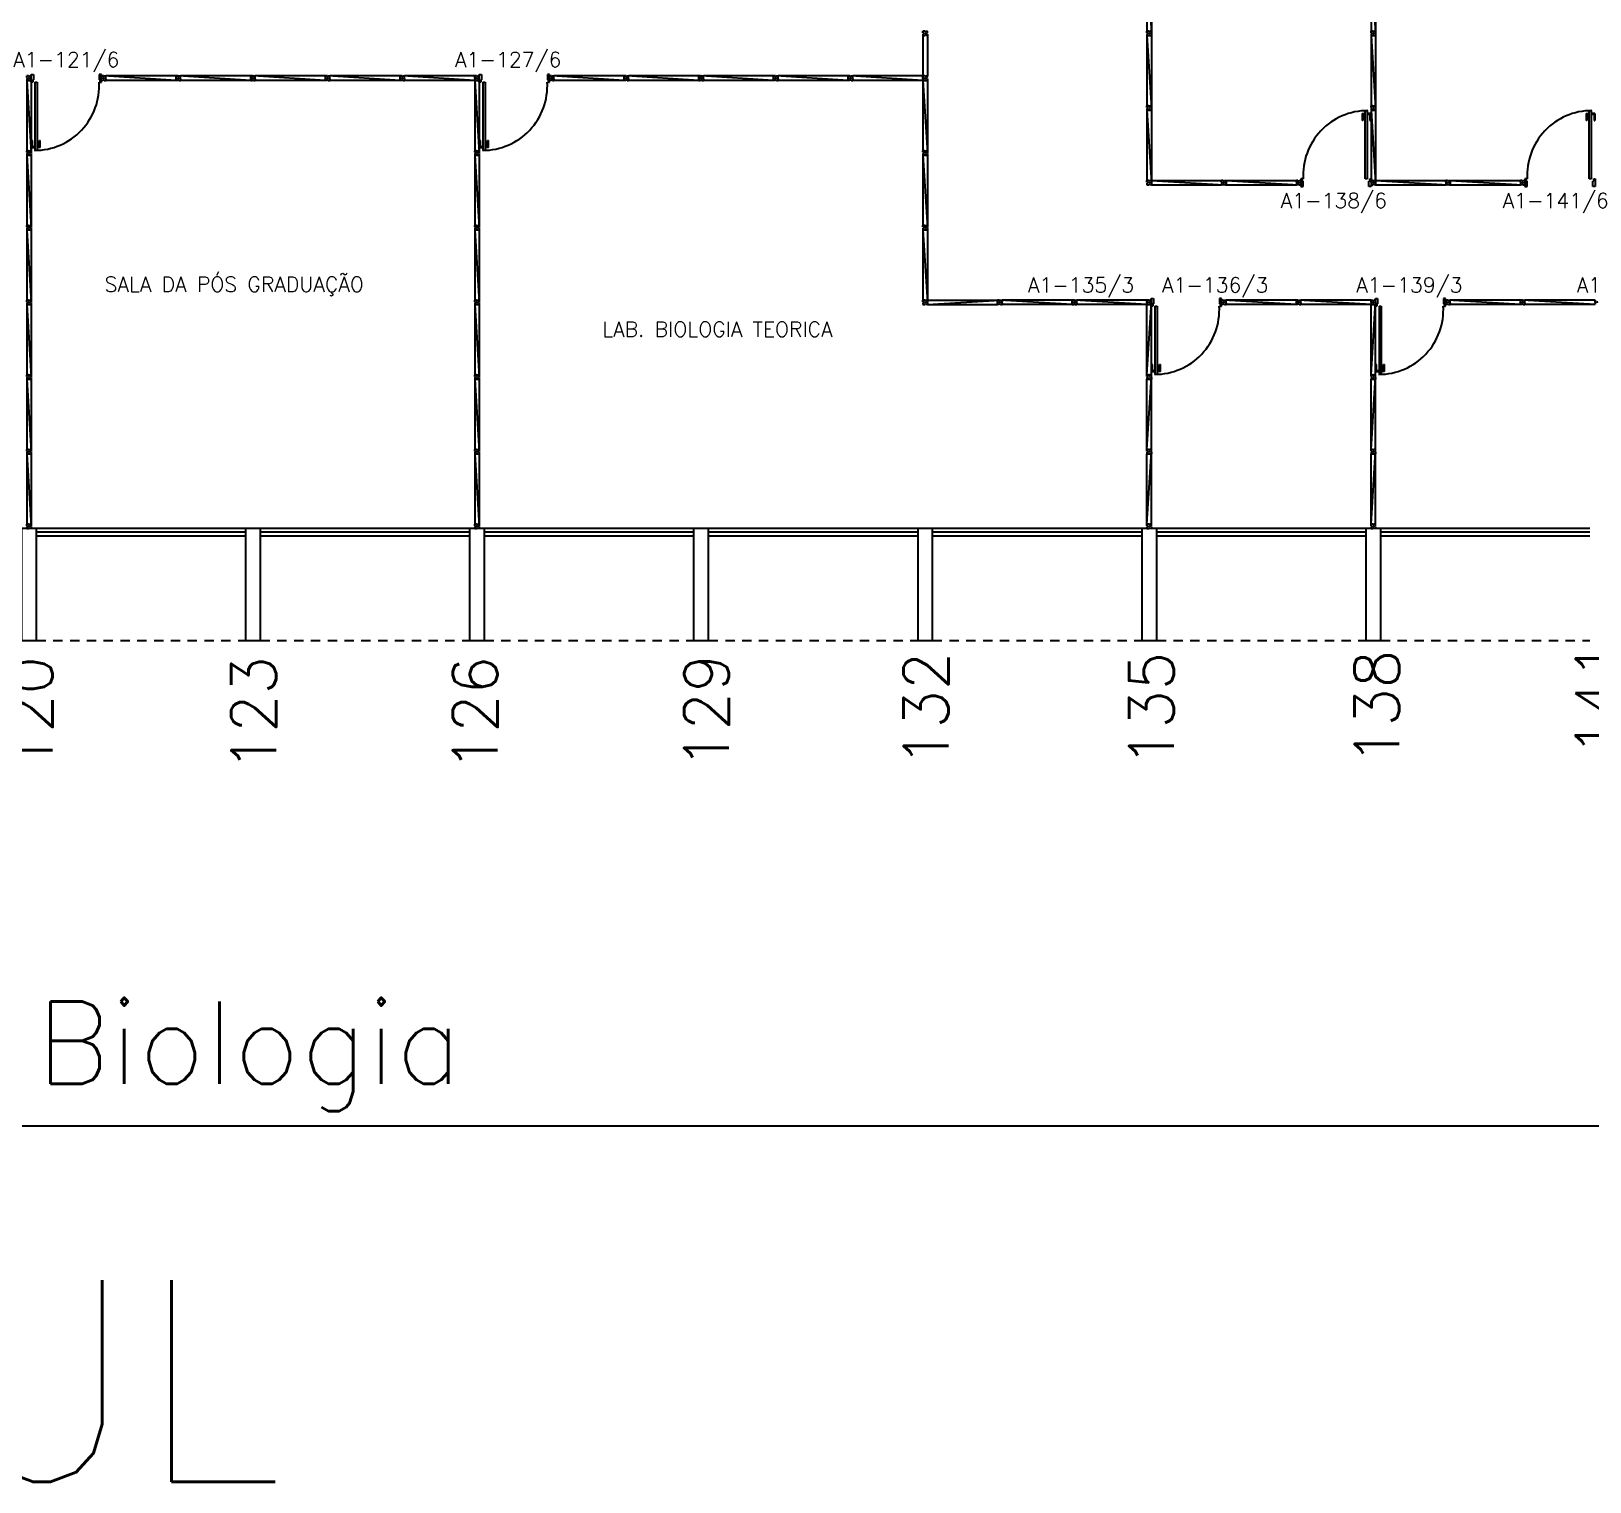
# Model space of a CAD drawing. Header units: millimetres. Extents: x 2641 to 2879, y 1208 to 1302.
# Drawn here: x 2774.06 to 2794.93, y 1208.13 to 1227.56 of the extents above; entities that cross this region are included whole.
import ezdxf
from ezdxf.enums import TextEntityAlignment as Align

# ---------------------------------------------------------------- set-up
doc = ezdxf.new("R2010")
doc.units = ezdxf.units.MM
doc.linetypes.add('HIDDEN2', pattern=[0.1875, 0.125, -0.0625])
for name, color, linetype in [('DIV', 2, 'Continuous'), ('ESQ', 1, 'Continuous'), ('ESTR', 3, 'Continuous'), ('NOPILAR1', 2, 'Continuous'), ('PROJ', 1, 'HIDDEN2'), ('TEXTO', 2, 'Continuous'), ('TEXTO-ENDEREÇO', 2, 'Continuous'), ('TEXTOCENTROCUSTO', 2, 'Continuous'), ('TXT-IDENTIFICAÇÃO', 4, 'Continuous')]:
    doc.layers.add(name, color=color, linetype=linetype)
doc.styles.add('1', font='romans.shx')
doc.styles.add('LEGENDA', font='romans.shx', dxfattribs={"height": 0.2})
doc.styles.add('NOPILAR', font='simplex.shx', dxfattribs={"height": 0.6})
doc.styles.add('UNB-100', font='simplex.shx', dxfattribs={"height": 0.2})
doc.styles.add('UNB-100-1', font='simplex.shx', dxfattribs={"height": 0.2})
doc.dimstyles.new('1-600', dxfattribs={"dimtxt": 1.1, "dimasz": 2.5, "dimexe": 2, "dimexo": 4, "dimgap": 0.2, "dimtad": 1, "dimdec": 0, "dimzin": 4, "dimdsep": 46, "dimlunit": 6, "dimtxsty": '1', "dimblk1": 'NONE', "dimblk2": 'NONE', "dimsah": 1, "dimcen": 0, "dimclrd": 2, "dimclre": 2, "dimclrt": 2, "dimadec": 0, "dimazin": 0, "dimtfac": 1, "dimtdec": 0, "dimtmove": 2, "dimatfit": 3, "dimldrblk": 'NONE', "dimfxl": 1, "dimtolj": 1, "dimtzin": 0, "dimarcsym": 0})

# ---------------------------------------------------------------- blocks, each defined once
blk = doc.blocks.new('PILAR-SLS')
blk.add_lwpolyline([(0.003, -72.501), (0.003, -74.001), (0.203, -74.001), (0.203, -72.501)], close=True)
blk = doc.blocks.new('PDV2D-SLS')
at = {"layer": 'DIV'}
for p, q in [((0.03, 0.05), (0.06, 0.05)), ((0.03, 0.035), (0.03, 0.05)), ((0.03, -0.035), (0.03, 0.035)), ((0.06, 0.05), (0.06, -0.02)), ((0.941, 0.05), (0.941, -0.02)), ((0.971, 0.05), (0.941, 0.05)), ((0.971, 0.035), (0.971, 0.05)), ((0.971, -0.035), (0.971, 0.035)), ((0.03, -0.05), (0.03, -0.035)), ((0.05, -0.05), (0.03, -0.05)), ((0.05, -0.02), (0.06, -0.02)), ((0.05, -0.02), (0.05, -0.05)), ((0.079, -0.05), (0.109, -0.05)), ((0.079, -0.05), (0.079, -0.965)), ((0.109, -0.05), (0.109, -0.965)), ((0.951, -0.02), (0.941, -0.02)), ((0.951, -0.02), (0.951, -0.05)), ((0.951, -0.05), (0.971, -0.05)), ((0.971, -0.05), (0.971, -0.035)), ((0.036, -0.925), (0.036, -0.835)), ((0.046, -0.835), (0.036, -0.835)), ((0.046, -0.915), (0.046, -0.835)), ((0.141, -0.915), (0.141, -0.835)), ((0.141, -0.835), (0.151, -0.835)), ((0.151, -0.925), (0.151, -0.835)), ((0.036, -0.925), (0.076, -0.925)), ((0.046, -0.915), (0.076, -0.915)), ((0.109, -0.965), (0.079, -0.965)), ((0.141, -0.915), (0.111, -0.915)), ((0.151, -0.925), (0.111, -0.925))]:
    blk.add_line(p, q, dxfattribs=at)
blk.add_arc((0.076, -0.1), 0.865, 270, 3.3214, dxfattribs=at)
blk = doc.blocks.new('DIVMT-SLS')
for p, q in [((-0.03, 0.03), (-0.03, 0.006)), ((-0.008, 0.03), (-0.03, 0.03)), ((-0.0185, 0.006), (-0.03, 0.006)), ((-0.0185, -0.006), (-0.0185, 0.006)), ((-0.008, 0.03), (-0.008, 0.02)), ((-0.008, 0.02), (0.008, 0.02)), ((-0.0051, 0), (0.0051, 0)), ((0.0051, 0), (-0.0051, 0)), ((-0.0051, 0), (0.0051, 0)), ((0.97, -0.03), (0, 0.03)), ((0, -0.0051), (0, 0.0051)), ((0, 0.0051), (0, -0.0051)), ((0.008, 0.03), (0.008, 0.02)), ((0.008, 0.03), (0.03, 0.03)), ((0.0205, 0.006), (0.03, 0.006)), ((0.0205, -0.006), (0.0205, 0.006)), ((0.0205, 0.006), (0.0205, -0.006)), ((0.0205, 0.006), (0.03, 0.006)), ((0.97, 0.03), (0.03, 0.03)), ((0.03, 0.006), (0.03, 0.03)), ((0.03, -0.03), (0.03, 0.03)), ((0.03, -0.005), (0.03, 0.005)), ((0.97, 0.03), (0.97, 0.009)), ((0.97, 0.009), (0.97, 0.027)), ((0.9795, 0.006), (0.97, 0.006)), ((0.97, -0.005), (0.97, 0.005)), ((0.9795, 0.006), (0.9795, -0.006)), ((1.0051, 0), (0.9949, 0)), ((1, 0.0051), (1, -0.0051)), ((-0.0185, -0.006), (-0.03, -0.006)), ((-0.03, -0.03), (-0.03, -0.006)), ((-0.008, -0.03), (-0.03, -0.03)), ((-0.008, -0.03), (-0.008, -0.02)), ((-0.008, -0.02), (0.008, -0.02)), ((0.008, -0.03), (0.008, -0.02)), ((0.008, -0.03), (0.03, -0.03)), ((0.0205, -0.006), (0.03, -0.006)), ((0.0205, -0.006), (0.03, -0.006)), ((0.03, -0.006), (0.03, -0.03)), ((0.97, -0.03), (0.03, -0.03)), ((0.9795, -0.006), (0.97, -0.006)), ((0.97, -0.009), (0.97, -0.027))]:
    blk.add_line(p, q)
blk = doc.blocks.new('A$C4C62615A')
at = {"layer": 'DIV'}
for p, q in [((0, 0.038), (0, 0.06)), ((0.024, 0.06), (0, 0.06)), ((0, 0.038), (0.01, 0.038)), ((0, 0.022), (0, 0)), ((0, 0.022), (0.01, 0.022)), ((0, 0), (0.024, 0)), ((0.01, 0.022), (0.01, 0.038)), ((0.024, 0.051), (0.024, 0.06)), ((0.024, 0.051), (0.024, 0.06)), ((0.024, 0.051), (0.036, 0.051)), ((0.036, 0.051), (0.024, 0.051)), ((0.036, 0.012), (0.024, 0.012)), ((0.024, 0.012), (0.024, 0)), ((0.025, 0.03), (0.035, 0.03)), ((0.035, 0.03), (0.025, 0.03)), ((0.03, 0.025), (0.03, 0.035)), ((0.03, 0.035), (0.03, 0.025)), ((0.03, 0.025), (0.03, 0.035)), ((0.036, 0.051), (0.036, 0.06)), ((0.036, 0.051), (0.036, 0.06)), ((0.036, 0.06), (0.06, 0.06)), ((0.036, 0.012), (0.036, 0)), ((0.06, 0), (0.036, 0)), ((0.05, 0.022), (0.05, 0.038)), ((0.06, 0.038), (0.05, 0.038)), ((0.06, 0.022), (0.05, 0.022)), ((0.06, 0.038), (0.06, 0.06)), ((0.06, 0.022), (0.06, 0))]:
    blk.add_line(p, q, dxfattribs=at)
blk = doc.blocks.new('A$C40560D69')
at = {"layer": 'DIV'}
for p, q in [((0, 0.038), (0, 0.06)), ((0.024, 0.06), (0, 0.06)), ((0, 0.038), (0.01, 0.038)), ((0, 0.022), (0, 0)), ((0, 0.022), (0.01, 0.022)), ((0, 0), (0.024, 0)), ((0.01, 0.022), (0.01, 0.038)), ((0.024, 0.051), (0.024, 0.06)), ((0.024, 0.051), (0.024, 0.06)), ((0.024, 0.051), (0.036, 0.051)), ((0.036, 0.051), (0.024, 0.051)), ((0.036, 0.012), (0.024, 0.012)), ((0.024, 0.012), (0.024, 0)), ((0.025, 0.03), (0.035, 0.03)), ((0.035, 0.03), (0.025, 0.03)), ((0.03, 0.025), (0.03, 0.035)), ((0.03, 0.035), (0.03, 0.025)), ((0.03, 0.025), (0.03, 0.035)), ((0.036, 0.051), (0.036, 0.06)), ((0.036, 0.051), (0.036, 0.06)), ((0.036, 0.06), (0.06, 0.06)), ((0.036, 0.012), (0.036, 0)), ((0.06, 0), (0.036, 0)), ((0.05, 0.022), (0.05, 0.038)), ((0.06, 0.038), (0.05, 0.038)), ((0.06, 0.022), (0.05, 0.022)), ((0.06, 0.038), (0.06, 0.06)), ((0.06, 0.022), (0.06, 0))]:
    blk.add_line(p, q, dxfattribs=at)
blk = doc.blocks.new('A$C33A77570')
at = {"layer": 'DIV'}
for p, q in [((0, 0.038), (0, 0.06)), ((0.024, 0.06), (0, 0.06)), ((0, 0.038), (0.01, 0.038)), ((0, 0.022), (0, 0)), ((0, 0.022), (0.01, 0.022)), ((0, 0), (0.024, 0)), ((0.01, 0.022), (0.01, 0.038)), ((0.024, 0.051), (0.024, 0.06)), ((0.024, 0.051), (0.024, 0.06)), ((0.024, 0.051), (0.036, 0.051)), ((0.036, 0.051), (0.024, 0.051)), ((0.036, 0.012), (0.024, 0.012)), ((0.024, 0.012), (0.024, 0)), ((0.025, 0.03), (0.035, 0.03)), ((0.035, 0.03), (0.025, 0.03)), ((0.03, 0.025), (0.03, 0.035)), ((0.03, 0.035), (0.03, 0.025)), ((0.03, 0.025), (0.03, 0.035)), ((0.036, 0.051), (0.036, 0.06)), ((0.036, 0.051), (0.036, 0.06)), ((0.036, 0.06), (0.06, 0.06)), ((0.036, 0.012), (0.036, 0)), ((0.06, 0), (0.036, 0)), ((0.05, 0.022), (0.05, 0.038)), ((0.06, 0.038), (0.05, 0.038)), ((0.06, 0.022), (0.05, 0.022)), ((0.06, 0.038), (0.06, 0.06)), ((0.06, 0.022), (0.06, 0))]:
    blk.add_line(p, q, dxfattribs=at)
blk = doc.blocks.new('A$C601D5D4B')
at = {"layer": 'DIV'}
for p, q in [((0, 0.038), (0, 0.06)), ((0.024, 0.06), (0, 0.06)), ((0, 0.038), (0.01, 0.038)), ((0, 0.022), (0, 0)), ((0, 0.022), (0.01, 0.022)), ((0, 0), (0.024, 0)), ((0.01, 0.022), (0.01, 0.038)), ((0.024, 0.051), (0.024, 0.06)), ((0.024, 0.051), (0.024, 0.06)), ((0.024, 0.051), (0.036, 0.051)), ((0.036, 0.051), (0.024, 0.051)), ((0.036, 0.012), (0.024, 0.012)), ((0.024, 0.012), (0.024, 0)), ((0.025, 0.03), (0.035, 0.03)), ((0.035, 0.03), (0.025, 0.03)), ((0.03, 0.025), (0.03, 0.035)), ((0.03, 0.035), (0.03, 0.025)), ((0.03, 0.025), (0.03, 0.035)), ((0.036, 0.051), (0.036, 0.06)), ((0.036, 0.051), (0.036, 0.06)), ((0.036, 0.06), (0.06, 0.06)), ((0.036, 0.012), (0.036, 0)), ((0.06, 0), (0.036, 0)), ((0.05, 0.022), (0.05, 0.038)), ((0.06, 0.038), (0.05, 0.038)), ((0.06, 0.022), (0.05, 0.022)), ((0.06, 0.038), (0.06, 0.06)), ((0.06, 0.022), (0.06, 0))]:
    blk.add_line(p, q, dxfattribs=at)
blk = doc.blocks.new('*D52')
at = {"layer": 'DEFPOINTS', "color": 0, "transparency": 16777216}
for p in [(2731.933, 1219.395), (2822.033, 1219.395), (2731.933, 1212.895)]:
    blk.add_point(p, dxfattribs=at)
at = {"layer": 'TEXTOCENTROCUSTO', "color": 2, "lineweight": -2, "transparency": 16777216}
for p, q in [((2731.933, 1215.395), (2731.933, 1210.895)), ((2822.033, 1215.395), (2822.033, 1210.895)), ((2822.033, 1212.895), (2731.933, 1212.895))]:
    blk.add_line(p, q, dxfattribs=at)
at = {"layer": 'TEXTOCENTROCUSTO', "color": 2, "transparency": 16777216, "insert": (2776.983, 1213.828), "char_height": 1.1, "attachment_point": 5, "style": '1'}
blk.add_mtext('\\A1;Biologia', dxfattribs=at)
blk = doc.blocks.new('_NONE')
at = {"color": 0, "linetype": 'ByBlock'}
blk.add_circle((0, 0), 0.25, dxfattribs=at)

msp = doc.modelspace()

# ---------------------------------------------------------------- linework, layer by layer
at = {"layer": 'DIV'}
for p, q in [((2786.003, 1227.495), (2786.003, 1226.955)), ((2786.063, 1227.495), (2786.063, 1226.955)), ((2777.027, 1226.955), (2777.003, 1226.955)), ((2777.003, 1226.933), (2777.003, 1226.955)), ((2777.003, 1226.955), (2777.063, 1226.955)), ((2777.003, 1226.955), (2777.003, 1226.934)), ((2777.003, 1226.895), (2777.003, 1226.955)), ((2777.003, 1226.934), (2777.003, 1226.952)), ((2777.027, 1226.945), (2777.027, 1226.955)), ((2777.027, 1226.945), (2777.027, 1226.955)), ((2777.028, 1226.955), (2777.038, 1226.955)), ((2777.039, 1226.955), (2777.063, 1226.955)), ((2777.039, 1226.945), (2777.039, 1226.955)), ((2777.039, 1226.945), (2777.039, 1226.955)), ((2777.063, 1226.933), (2777.063, 1226.955)), ((2778.003, 1226.895), (2778.003, 1226.955)), ((2778.003, 1226.955), (2778.003, 1226.934)), ((2778.003, 1226.934), (2778.003, 1226.952)), ((2783.003, 1226.895), (2783.003, 1226.955)), ((2783.003, 1226.955), (2783.003, 1226.934)), ((2783.003, 1226.955), (2783.063, 1226.955)), ((2783.003, 1226.933), (2783.003, 1226.955)), ((2783.027, 1226.955), (2783.003, 1226.955)), ((2783.003, 1226.934), (2783.003, 1226.952)), ((2783.027, 1226.945), (2783.027, 1226.955)), ((2783.027, 1226.945), (2783.027, 1226.955)), ((2783.028, 1226.955), (2783.038, 1226.955)), ((2783.039, 1226.945), (2783.039, 1226.955)), ((2783.039, 1226.945), (2783.039, 1226.955)), ((2783.039, 1226.955), (2783.063, 1226.955)), ((2783.063, 1226.933), (2783.063, 1226.955)), ((2784.003, 1226.955), (2784.003, 1226.934)), ((2784.003, 1226.895), (2784.003, 1226.955)), ((2784.003, 1226.934), (2784.003, 1226.952)), ((2777.003, 1226.933), (2777.013, 1226.933)), ((2777.012, 1226.931), (2777.003, 1226.931)), ((2777.003, 1226.92), (2777.003, 1226.93)), ((2777.012, 1226.919), (2777.003, 1226.919)), ((2777.003, 1226.917), (2777.013, 1226.917)), ((2777.003, 1226.917), (2777.003, 1226.895)), ((2777.003, 1226.916), (2777.003, 1226.898)), ((2777.003, 1226.895), (2777.027, 1226.895)), ((2777.012, 1226.931), (2777.012, 1226.919)), ((2777.013, 1226.917), (2777.013, 1226.933)), ((2777.027, 1226.945), (2777.039, 1226.945)), ((2777.039, 1226.945), (2777.027, 1226.945)), ((2777.027, 1226.925), (2777.038, 1226.925)), ((2777.038, 1226.925), (2777.027, 1226.925)), ((2777.027, 1226.906), (2777.027, 1226.895)), ((2777.027, 1226.906), (2777.039, 1226.906)), ((2777.038, 1226.925), (2777.028, 1226.925)), ((2777.033, 1226.92), (2777.033, 1226.93)), ((2777.033, 1226.93), (2777.033, 1226.92)), ((2777.033, 1226.92), (2777.033, 1226.93)), ((2777.033, 1226.93), (2777.033, 1226.92)), ((2777.039, 1226.906), (2777.039, 1226.895)), ((2777.063, 1226.895), (2777.039, 1226.895)), ((2777.063, 1226.933), (2777.053, 1226.933)), ((2777.053, 1226.917), (2777.053, 1226.933)), ((2777.063, 1226.917), (2777.053, 1226.917)), ((2777.063, 1226.917), (2777.063, 1226.895)), ((2778.012, 1226.931), (2778.003, 1226.931)), ((2778.003, 1226.92), (2778.003, 1226.93)), ((2778.012, 1226.919), (2778.003, 1226.919)), ((2778.003, 1226.916), (2778.003, 1226.898)), ((2778.012, 1226.931), (2778.012, 1226.919)), ((2778.038, 1226.925), (2778.028, 1226.925)), ((2778.033, 1226.93), (2778.033, 1226.92)), ((2783.003, 1226.933), (2783.013, 1226.933)), ((2783.012, 1226.931), (2783.003, 1226.931)), ((2783.003, 1226.92), (2783.003, 1226.93)), ((2783.012, 1226.919), (2783.003, 1226.919)), ((2783.003, 1226.917), (2783.003, 1226.895)), ((2783.003, 1226.917), (2783.013, 1226.917)), ((2783.003, 1226.916), (2783.003, 1226.898)), ((2783.003, 1226.895), (2783.027, 1226.895)), ((2783.012, 1226.931), (2783.012, 1226.919)), ((2783.013, 1226.917), (2783.013, 1226.933)), ((2783.039, 1226.945), (2783.027, 1226.945)), ((2783.027, 1226.945), (2783.039, 1226.945)), ((2783.038, 1226.925), (2783.027, 1226.925)), ((2783.027, 1226.925), (2783.038, 1226.925)), ((2783.027, 1226.906), (2783.039, 1226.906)), ((2783.027, 1226.906), (2783.027, 1226.895)), ((2783.038, 1226.925), (2783.028, 1226.925)), ((2783.033, 1226.93), (2783.033, 1226.92)), ((2783.033, 1226.92), (2783.033, 1226.93)), ((2783.033, 1226.93), (2783.033, 1226.92)), ((2783.033, 1226.92), (2783.033, 1226.93)), ((2783.039, 1226.906), (2783.039, 1226.895)), ((2783.063, 1226.895), (2783.039, 1226.895)), ((2783.053, 1226.917), (2783.053, 1226.933)), ((2783.063, 1226.933), (2783.053, 1226.933)), ((2783.063, 1226.917), (2783.053, 1226.917)), ((2783.063, 1226.917), (2783.063, 1226.895)), ((2784.012, 1226.931), (2784.003, 1226.931)), ((2784.003, 1226.92), (2784.003, 1226.93)), ((2784.012, 1226.919), (2784.003, 1226.919)), ((2784.003, 1226.916), (2784.003, 1226.898)), ((2784.012, 1226.931), (2784.012, 1226.919)), ((2784.038, 1226.925), (2784.028, 1226.925)), ((2784.033, 1226.93), (2784.033, 1226.92))]:
    msp.add_line(p, q, dxfattribs=at)
at = {"layer": 'ESQ'}
for p, q in [((2776.933, 1220.895), (2774.133, 1220.895)), ((2776.933, 1220.845), (2774.133, 1220.845)), ((2776.933, 1220.795), (2774.133, 1220.795)), ((2779.933, 1220.895), (2777.133, 1220.895)), ((2779.933, 1220.845), (2777.133, 1220.845)), ((2779.933, 1220.795), (2777.133, 1220.795)), ((2782.933, 1220.895), (2780.133, 1220.895)), ((2782.933, 1220.845), (2780.133, 1220.845)), ((2782.933, 1220.795), (2780.133, 1220.795)), ((2785.933, 1220.895), (2783.133, 1220.895)), ((2785.933, 1220.845), (2783.133, 1220.845)), ((2785.933, 1220.795), (2783.133, 1220.795)), ((2788.933, 1220.895), (2786.133, 1220.895)), ((2788.933, 1220.845), (2786.133, 1220.845)), ((2788.933, 1220.795), (2786.133, 1220.795)), ((2791.933, 1220.895), (2789.133, 1220.895)), ((2791.933, 1220.845), (2789.133, 1220.845)), ((2791.933, 1220.795), (2789.133, 1220.795)), ((2794.933, 1220.895), (2792.133, 1220.895)), ((2794.933, 1220.845), (2792.133, 1220.845)), ((2794.933, 1220.795), (2792.133, 1220.795))]:
    msp.add_line(p, q, dxfattribs=at)
at = {"layer": 'PROJ'}
for p, q in [((2774.133, 1219.395), (2776.933, 1219.395)), ((2777.133, 1219.395), (2779.933, 1219.395)), ((2780.133, 1219.395), (2782.933, 1219.395)), ((2783.133, 1219.395), (2785.933, 1219.395)), ((2786.133, 1219.395), (2788.933, 1219.395)), ((2789.133, 1219.395), (2791.933, 1219.395)), ((2792.133, 1219.395), (2794.933, 1219.395))]:
    msp.add_line(p, q, dxfattribs=at)

# ---------------------------------------------------------------- block references
at = {"layer": 'DIV', "xscale": -1, "rotation": 270}
for p in [(2789.033, 1227.526), (2792.033, 1227.526), (2789.033, 1226.526), (2792.033, 1226.526), (2774.033, 1225.925), (2780.033, 1225.925), (2786.033, 1225.925), (2789.033, 1225.526), (2792.033, 1225.526), (2774.033, 1224.925), (2780.033, 1224.925), (2786.033, 1224.925), (2774.033, 1223.925), (2780.033, 1223.925), (2786.033, 1223.925), (2774.033, 1222.925), (2780.033, 1222.925), (2774.033, 1221.925), (2780.033, 1221.925), (2774.033, 1220.925), (2780.033, 1220.925)]:
    msp.add_blockref('DIVMT-SLS', p, dxfattribs=at)
at = {"layer": 'DIV'}
for name, p in [('A$C601D5D4B', (2786.003, 1227.495)), ('A$C4C62615A', (2774.003, 1226.895)), ('PDV2D-SLS', (2774.033, 1226.924)), ('DIVMT-SLS', (2775.033, 1226.925)), ('DIVMT-SLS', (2776.033, 1226.925)), ('DIVMT-SLS', (2777.033, 1226.925)), ('DIVMT-SLS', (2778.033, 1226.925)), ('DIVMT-SLS', (2779.033, 1226.925)), ('A$C4C62615A', (2780.003, 1226.895)), ('PDV2D-SLS', (2780.033, 1226.924)), ('DIVMT-SLS', (2781.033, 1226.925)), ('DIVMT-SLS', (2782.033, 1226.925)), ('DIVMT-SLS', (2783.033, 1226.925)), ('DIVMT-SLS', (2784.033, 1226.925)), ('DIVMT-SLS', (2785.033, 1226.925)), ('A$C601D5D4B', (2786.003, 1226.895)), ('DIVMT-SLS', (2787.033, 1223.925)), ('A$C33A77570', (2788.003, 1223.895)), ('DIVMT-SLS', (2788.033, 1223.925)), ('A$C33A77570', (2789.003, 1223.895)), ('PDV2D-SLS', (2789.031, 1223.925)), ('DIVMT-SLS', (2790.033, 1223.925)), ('DIVMT-SLS', (2791.033, 1223.925)), ('PDV2D-SLS', (2792.031, 1223.925)), ('DIVMT-SLS', (2793.033, 1223.925)), ('DIVMT-SLS', (2794.033, 1223.925)), ('A$C40560D69', (2789.003, 1220.895)), ('A$C40560D69', (2792.003, 1220.895))]:
    msp.add_blockref(name, p, dxfattribs=at)
for name, p, rotation in [('PDV2D-SLS', (2792.035, 1225.526), 180), ('PDV2D-SLS', (2795.035, 1225.526), 180), ('DIVMT-SLS', (2790.033, 1225.526), 180), ('DIVMT-SLS', (2791.033, 1225.526), 180), ('DIVMT-SLS', (2793.033, 1225.526), 180), ('DIVMT-SLS', (2794.033, 1225.526), 180), ('DIVMT-SLS', (2789.033, 1223.925), 270), ('DIVMT-SLS', (2792.033, 1223.925), 270), ('DIVMT-SLS', (2789.033, 1222.925), 270), ('DIVMT-SLS', (2792.033, 1222.925), 270), ('DIVMT-SLS', (2789.033, 1221.925), 270), ('DIVMT-SLS', (2792.033, 1221.925), 270)]:
    msp.add_blockref(name, p, dxfattribs=dict(at, rotation=rotation))
at = {"layer": 'DIV', "xscale": -1}
msp.add_blockref('DIVMT-SLS', (2787.033, 1223.925), dxfattribs=at)
at = {"layer": 'ESTR'}
for p in [(2773.93, 1293.396), (2776.93, 1293.396), (2779.93, 1293.396), (2782.93, 1293.396), (2785.93, 1293.396), (2788.93, 1293.396), (2791.93, 1293.396)]:
    msp.add_blockref('PILAR-SLS', p, dxfattribs=at)

# ---------------------------------------------------------------- texts
at = {"layer": 'NOPILAR1', "style": 'NOPILAR'}
for s, p in [('120', (2774.35, 1217.645)), ('123', (2777.342, 1217.645)), ('126', (2780.307, 1217.645)), ('129', (2783.405, 1217.676)), ('132', (2786.344, 1217.703)), ('135', (2789.363, 1217.703)), ('138', (2792.382, 1217.729)), ('141', (2795.342, 1217.843))]:
    msp.add_text(s, height=0.6, rotation=90, dxfattribs=at).set_placement(p)
at = {"layer": 'TEXTO', "style": 'UNB-100'}
for s, p in [('SALA DA PÓS GRADUAÇÃO', (2776.782, 1224.066)), ('LAB. BIOLOGIA TEORICA', (2783.251, 1223.464))]:
    msp.add_text(s, height=0.2, dxfattribs=at).set_placement(p, align=Align.CENTER)
at = {"layer": 'TEXTO-ENDEREÇO', "style": 'UNB-100-1'}
for s, p in [('A1-121/6', (2773.821, 1227.075)), ('A1-127/6', (2779.738, 1227.075)), ('A1-138/6', (2790.793, 1225.187)), ('A1-141/6', (2793.765, 1225.187)), ('A1-135/3', (2787.408, 1224.057)), ('A1-136/3', (2789.204, 1224.057)), ('A1-139/3', (2791.805, 1224.057)), ('A1-142/3', (2794.757, 1224.057))]:
    msp.add_text(s, height=0.2, dxfattribs=at).set_placement(p)
at = {"layer": 'TXT-IDENTIFICAÇÃO', "color": 4, "style": 'LEGENDA'}
msp.add_text('ALA SUL', height=2.7, dxfattribs=at).set_placement((2762.633, 1208.131))

# ---------------------------------------------------------------- dimensions: what is measured, and where the dimension line sits
at = {"layer": 'TEXTOCENTROCUSTO'}
dim = msp.add_aligned_dim(p1=(2822.033, 1219.395), p2=(2731.933, 1219.395), distance=6.5, text='Biologia', dimstyle='1-600', dxfattribs=at)
dim.commit()
dim.dimension.update_dxf_attribs({"geometry": '*D52', "text_midpoint": (2776.983, 1213.828)})

doc.saveas('drawing.dxf')
